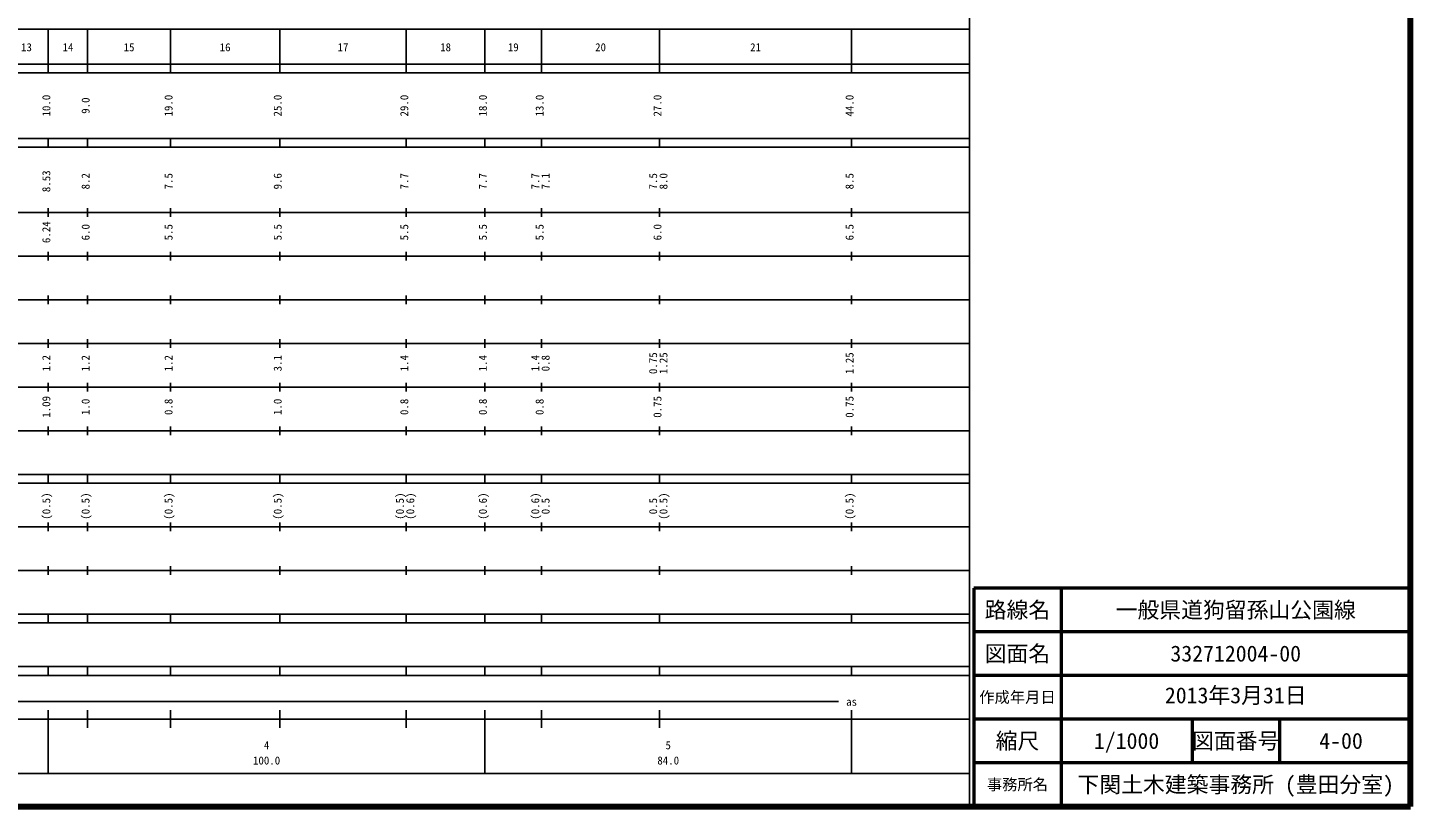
# Model space of a CAD drawing. Units: millimetres on the paper, enlarged 1000 times. Extents: x 40000 to 680000, y 20000 to 380000.
# Drawn here: x 363266 to 680000, y 20000 to 198357 of the extents above; entities that cross this region are included whole.
import ezdxf
from ezdxf.enums import TextEntityAlignment as Align

# ---------------------------------------------------------------- set-up
doc = ezdxf.new("R2010")
doc.units = ezdxf.units.MM
doc.header["$LTSCALE"] = 1000
for name, color, linetype, lineweight in [('M-TTL', 2, 'Continuous', 140), ('M-TTL-BAND', 7, 'Continuous', 25), ('M-TTL-FRAM', 2, 'Continuous', 50), ('M-TTL-LINE', 7, 'Continuous', 50)]:
    doc.layers.add(name, color=color, linetype=linetype, lineweight=lineweight)
doc.layers.add('M-TTL-TXT', color=7, linetype='Continuous')
doc.styles.add('ＭＳ ゴシック', font='')
doc.styles.get('ＭＳ ゴシック').set_extended_font_data('MS Gothic')

msp = doc.modelspace()

# ---------------------------------------------------------------- linework, layer by layer
at = {"layer": 'M-TTL'}
for p, q in [((680000, 20000), (680000, 380000)), ((40000, 20000), (680000, 20000))]:
    msp.add_line(p, q, dxfattribs=at)
at = {"layer": 'M-TTL-BAND'}
for p, q in [((579000, 20000), (579000, 370000)), ((68000, 198000), (579000, 198000)), ((368000, 188000), (368000, 198000)), ((377000, 188000), (377000, 198000)), ((396000, 188000), (396000, 198000)), ((421000, 188000), (421000, 198000)), ((450000, 188000), (450000, 198000)), ((468000, 188000), (468000, 198000)), ((481000, 188000), (481000, 198000)), ((508000, 188000), (508000, 198000)), ((552000, 188000), (552000, 198000)), ((40000, 190000), (579000, 190000)), ((40000, 188000), (579000, 188000)), ((40000, 173000), (579000, 173000)), ((368000, 171000), (368000, 173000)), ((377000, 171000), (377000, 173000)), ((396000, 171000), (396000, 173000)), ((421000, 171000), (421000, 173000)), ((450000, 171000), (450000, 173000)), ((468000, 171000), (468000, 173000)), ((481000, 171000), (481000, 173000)), ((508000, 171000), (508000, 173000)), ((552000, 171000), (552000, 173000)), ((40000, 171000), (579000, 171000)), ((40000, 156000), (579000, 156000)), ((368000, 155000), (368000, 157000)), ((377000, 155000), (377000, 157000)), ((396000, 155000), (396000, 157000)), ((421000, 155000), (421000, 157000)), ((450000, 155000), (450000, 157000)), ((468000, 155000), (468000, 157000)), ((481000, 155000), (481000, 157000)), ((508000, 155000), (508000, 157000)), ((552000, 155000), (552000, 157000)), ((46000, 146000), (579000, 146000)), ((368000, 145000), (368000, 147000)), ((377000, 145000), (377000, 147000)), ((396000, 145000), (396000, 147000)), ((421000, 145000), (421000, 147000)), ((450000, 145000), (450000, 147000)), ((468000, 145000), (468000, 147000)), ((481000, 145000), (481000, 147000)), ((508000, 145000), (508000, 147000)), ((552000, 145000), (552000, 147000)), ((368000, 135000), (368000, 137000)), ((377000, 135000), (377000, 137000)), ((396000, 135000), (396000, 137000)), ((421000, 135000), (421000, 137000)), ((450000, 135000), (450000, 137000)), ((468000, 135000), (468000, 137000)), ((481000, 135000), (481000, 137000)), ((508000, 135000), (508000, 137000)), ((552000, 135000), (552000, 137000)), ((52000, 136000), (579000, 136000)), ((368000, 125000), (368000, 127000)), ((377000, 125000), (377000, 127000)), ((396000, 125000), (396000, 127000)), ((421000, 125000), (421000, 127000)), ((450000, 125000), (450000, 127000)), ((468000, 125000), (468000, 127000)), ((481000, 125000), (481000, 127000)), ((508000, 125000), (508000, 127000)), ((552000, 125000), (552000, 127000)), ((46000, 126000), (579000, 126000)), ((52000, 116000), (579000, 116000)), ((368000, 115000), (368000, 117000)), ((377000, 115000), (377000, 117000)), ((396000, 115000), (396000, 117000)), ((421000, 115000), (421000, 117000)), ((450000, 115000), (450000, 117000)), ((468000, 115000), (468000, 117000)), ((481000, 115000), (481000, 117000)), ((508000, 115000), (508000, 117000)), ((552000, 115000), (552000, 117000)), ((46000, 106000), (579000, 106000)), ((368000, 105000), (368000, 107000)), ((377000, 105000), (377000, 107000)), ((396000, 105000), (396000, 107000)), ((421000, 105000), (421000, 107000)), ((450000, 105000), (450000, 107000)), ((468000, 105000), (468000, 107000)), ((481000, 105000), (481000, 107000)), ((508000, 105000), (508000, 107000)), ((552000, 105000), (552000, 107000)), ((40000, 96000), (579000, 96000)), ((368000, 94000), (368000, 96000)), ((377000, 94000), (377000, 96000)), ((396000, 94000), (396000, 96000)), ((421000, 94000), (421000, 96000)), ((450000, 94000), (450000, 96000)), ((468000, 94000), (468000, 96000)), ((481000, 94000), (481000, 96000)), ((508000, 94000), (508000, 96000)), ((552000, 94000), (552000, 96000)), ((40000, 94000), (579000, 94000)), ((49000, 84000), (579000, 84000)), ((368000, 83000), (368000, 85000)), ((377000, 83000), (377000, 85000)), ((396000, 83000), (396000, 85000)), ((421000, 83000), (421000, 85000)), ((450000, 83000), (450000, 85000)), ((468000, 83000), (468000, 85000)), ((481000, 83000), (481000, 85000)), ((508000, 83000), (508000, 85000)), ((552000, 83000), (552000, 85000)), ((40000, 74000), (579000, 74000)), ((368000, 73000), (368000, 75000)), ((377000, 73000), (377000, 75000)), ((396000, 73000), (396000, 75000)), ((421000, 73000), (421000, 75000)), ((450000, 73000), (450000, 75000)), ((468000, 73000), (468000, 75000)), ((481000, 73000), (481000, 75000)), ((508000, 73000), (508000, 75000)), ((552000, 73000), (552000, 75000)), ((40000, 64000), (579000, 64000)), ((368000, 62000), (368000, 64000)), ((377000, 62000), (377000, 64000)), ((396000, 62000), (396000, 64000)), ((421000, 62000), (421000, 64000)), ((450000, 62000), (450000, 64000)), ((468000, 62000), (468000, 64000)), ((481000, 62000), (481000, 64000)), ((508000, 62000), (508000, 64000)), ((552000, 62000), (552000, 64000)), ((40000, 62000), (579000, 62000)), ((40000, 52000), (579000, 52000)), ((368000, 50000), (368000, 52000)), ((377000, 50000), (377000, 52000)), ((396000, 50000), (396000, 52000)), ((421000, 50000), (421000, 52000)), ((450000, 50000), (450000, 52000)), ((468000, 50000), (468000, 52000)), ((481000, 50000), (481000, 52000)), ((508000, 50000), (508000, 52000)), ((552000, 50000), (552000, 52000)), ((40000, 50000), (579000, 50000)), ((71000, 44000), (549000, 44000)), ((368000, 27500), (368000, 42000)), ((377000, 38000), (377000, 42000)), ((396000, 38000), (396000, 42000)), ((421000, 38000), (421000, 42000)), ((450000, 38000), (450000, 42000)), ((468000, 27500), (468000, 42000)), ((481000, 38000), (481000, 42000)), ((508000, 38000), (508000, 42000)), ((552000, 27500), (552000, 42000)), ((40000, 40000), (579000, 40000)), ((68000, 27500), (579000, 27500))]:
    msp.add_line(p, q, dxfattribs=at)
at = {"layer": 'M-TTL-FRAM'}
for p, q in [((680000, 70000), (580000, 70000)), ((580000, 70000), (580000, 20000))]:
    msp.add_line(p, q, dxfattribs=at)
at = {"layer": 'M-TTL-LINE'}
for p, q in [((600000, 70000), (600000, 20000)), ((680000, 60000), (580000, 60000)), ((680000, 50000), (580000, 50000)), ((680000, 40000), (580000, 40000)), ((630000, 40000), (630000, 30000)), ((650000, 40000), (650000, 30000)), ((680000, 30000), (580000, 30000))]:
    msp.add_line(p, q, dxfattribs=at)

# ---------------------------------------------------------------- texts
at = {"layer": 'M-TTL-BAND', "style": 'ＭＳ ゴシック'}
for s, p in [('13', (363000, 192405)), ('14', (372500, 192405)), ('15', (386500, 192405)), ('16', (408500, 192405)), ('17', (435500, 192405)), ('18', (459000, 192405)), ('19', (474500, 192405)), ('20', (494500, 192405)), ('21', (530000, 192405)), ('as', (552000, 42500)), ('4', (418000, 32523)), ('5', (510000, 32523)), ('100.0', (418000, 29033)), ('84.0', (510000, 29033))]:
    msp.add_text(s, height=1833, dxfattribs=at).set_placement(p, align=Align.BOTTOM_CENTER)
for s, p in [('10.0', (369000, 180500)), ('9.0', (378000, 180500)), ('19.0', (397000, 180500)), ('25.0', (422000, 180500)), ('29.0', (451000, 180500)), ('18.0', (469000, 180500)), ('13.0', (482000, 180500)), ('27.0', (509000, 180500)), ('44.0', (553000, 180500)), ('8.53', (369000, 163174)), ('8.2', (378000, 163174)), ('7.5', (397000, 163174)), ('9.6', (422000, 163174)), ('7.7', (451000, 163174)), ('7.7', (469000, 163174)), ('7.7', (481000, 163174)), ('7.1', (483370, 163174)), ('7.5', (508000, 163174)), ('8.0', (510370, 163174)), ('8.5', (553000, 163174)), ('6.24', (369000, 151500)), ('6.0', (378000, 151500)), ('5.5', (397000, 151500)), ('5.5', (422000, 151500)), ('5.5', (451000, 151500)), ('5.5', (469000, 151500)), ('5.5', (482000, 151500)), ('6.0', (509000, 151500)), ('6.5', (553000, 151500)), ('0.75', (508000, 121500)), ('1.25', (510370, 121500)), ('1.25', (553000, 121500)), ('1.2', (369000, 121500)), ('1.2', (378000, 121500)), ('1.2', (397000, 121500)), ('3.1', (422000, 121500)), ('1.4', (451000, 121500)), ('1.4', (469000, 121500)), ('1.4', (481000, 121500)), ('0.8', (483370, 121500)), ('1.09', (369000, 111500)), ('1.0', (378000, 111500)), ('0.8', (397000, 111500)), ('1.0', (422000, 111500)), ('0.8', (451000, 111500)), ('0.8', (469000, 111500)), ('0.8', (482000, 111500)), ('0.75', (509000, 111500)), ('0.75', (553000, 111500)), ('(0.5)', (369000, 88764)), ('(0.5)', (378000, 88764)), ('(0.5)', (397000, 88764)), ('(0.5)', (422000, 88764)), ('(0.5)', (450000, 88764)), ('(0.6)', (452370, 88764)), ('(0.6)', (469000, 88764)), ('(0.6)', (481000, 88764)), ('0.5', (483370, 88764)), ('0.5', (508000, 88764)), ('(0.5)', (510370, 88764)), ('(0.5)', (553000, 88764))]:
    msp.add_text(s, height=1833, rotation=90, dxfattribs=at).set_placement(p, align=Align.BOTTOM_CENTER)
at = {"layer": 'M-TTL-TXT', "style": 'ＭＳ ゴシック'}
for s, height, p in [('路線名', 3666, (590000, 65000)), ('路線名', 3666, (590000, 65000)), ('一般県道狗留孫山公園線', 3666, (640000, 65000)), ('図面名', 3666, (590000, 55000)), ('図面名', 3666, (590000, 55000)), ('332712004-00', 3666, (640000, 55000)), ('作成年月日', 2566, (590000, 45000)), ('作成年月日', 2566, (590000, 45000)), ('縮尺', 3666, (590000, 35000)), ('縮尺', 3666, (590000, 35000)), ('1/1000', 3666, (615000, 35000)), ('図面番号', 3666, (640000, 35000)), ('図面番号', 3666, (640000, 35000)), ('4-00', 3666, (664125, 35000)), ('事務所名', 2566, (590000, 25000)), ('事務所名', 2566, (590000, 25000)), ('下関土木建築事務所 (豊田分室)', 3666, (640000, 25000))]:
    msp.add_text(s, height=height, dxfattribs=at).set_placement(p, align=Align.MIDDLE_CENTER)
msp.add_text('2013年3月31日', height=3666, dxfattribs=at).set_placement((640000, 42500), align=Align.BOTTOM_CENTER)

doc.saveas('drawing.dxf')
